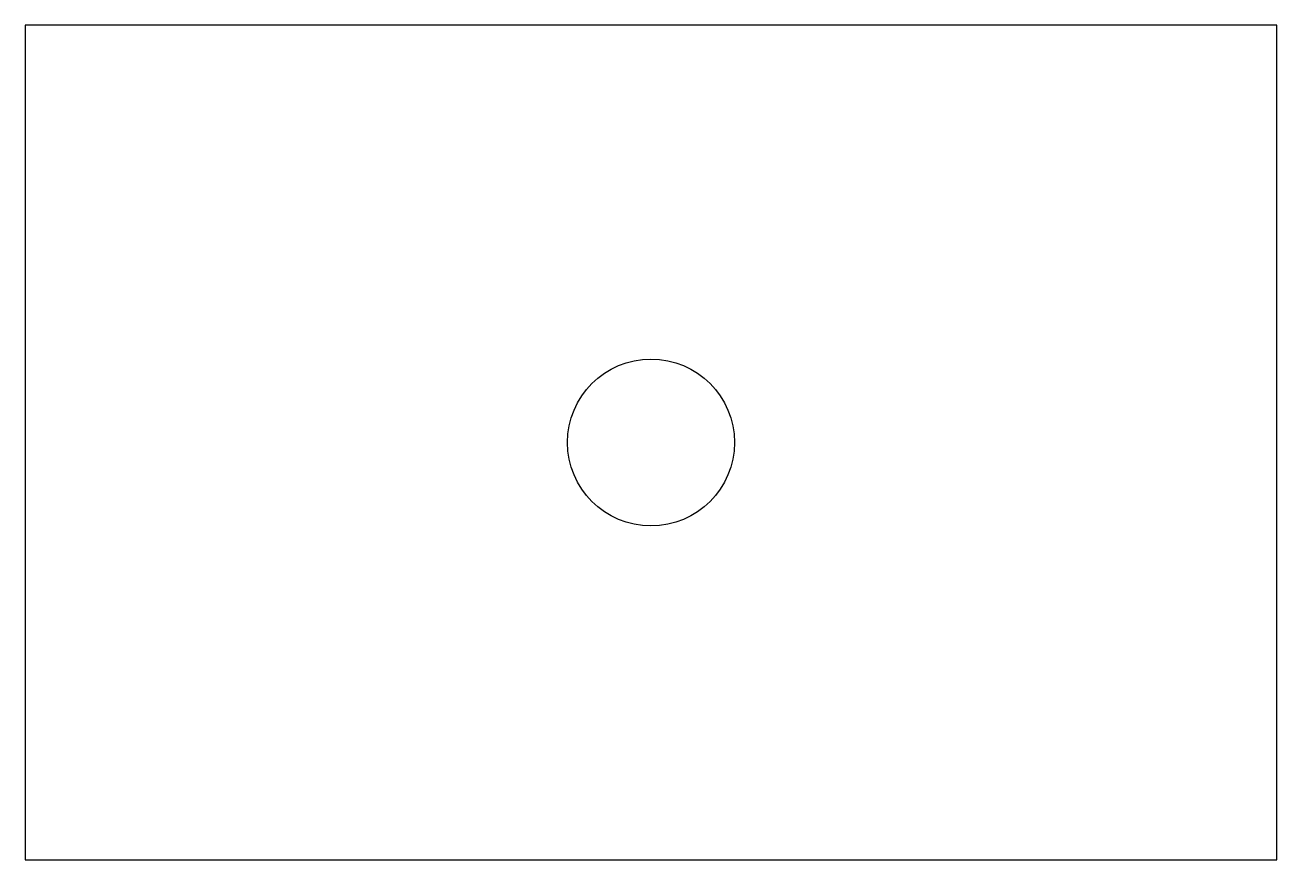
# Model space of a CAD drawing. Extents: x 0 to 30, y 0 to 20.
import ezdxf

# ---------------------------------------------------------------- set-up
doc = ezdxf.new("R2010")
doc.units = 0

msp = doc.modelspace()

# ---------------------------------------------------------------- linework, layer by layer
msp.add_lwpolyline([(0, 0), (30, 0), (30, 20), (0, 20)], close=True)
msp.add_circle((15, 10), 2)

doc.saveas('drawing.dxf')
